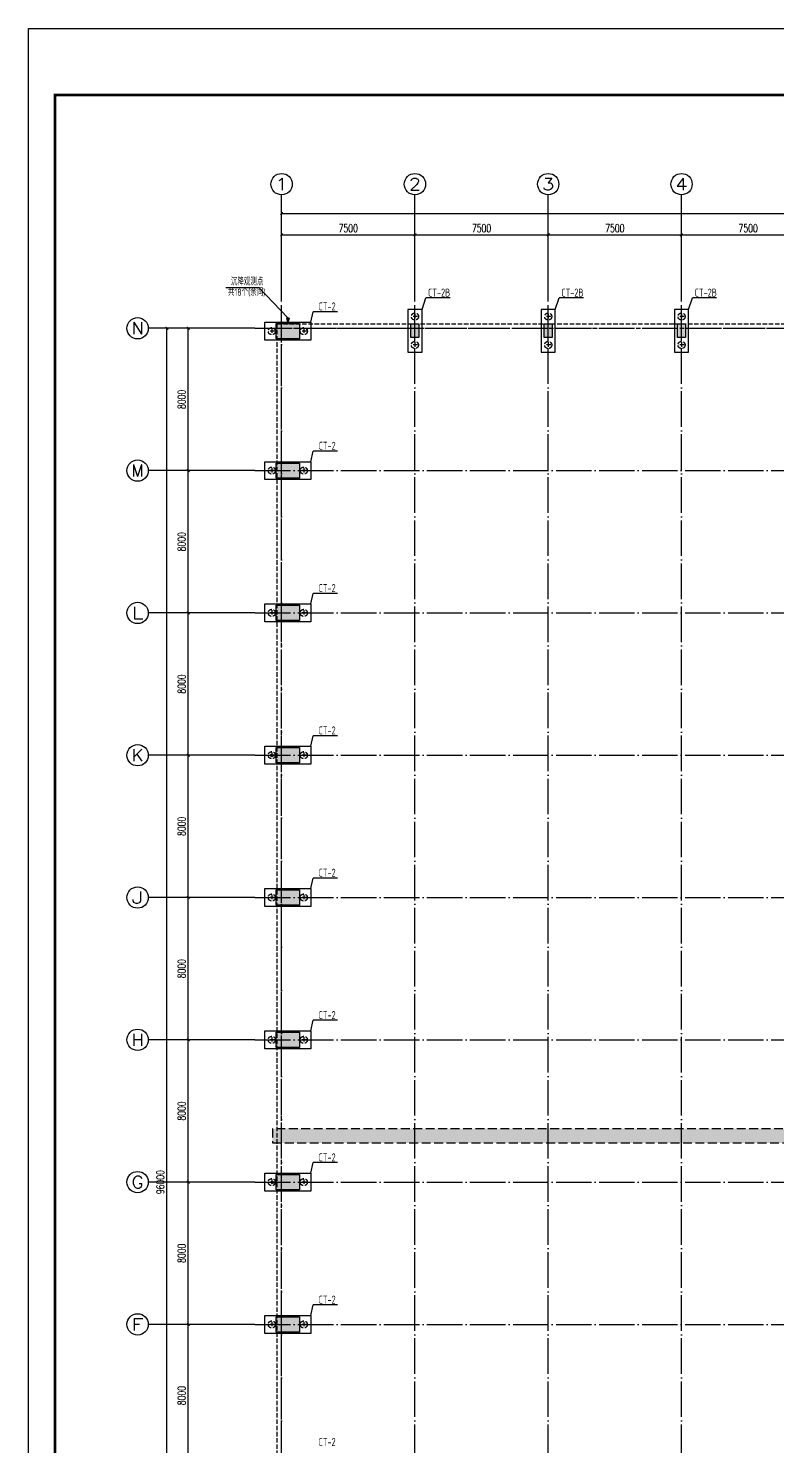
# Model space of a CAD drawing. Extents: x 14475413 to 15955882, y -732572 to -282951.
# Drawn here: x 14657709 to 14699866, y -546326 to -466600 of the extents above; entities that cross this region are included whole.
import ezdxf
from ezdxf.enums import TextEntityAlignment as Align

# ---------------------------------------------------------------- set-up
doc = ezdxf.new("R2010")
doc.units = 0
doc.header["$LTSCALE"] = 1000
doc.header["$MEASUREMENT"] = 0
for name, pattern in [('94', [0]), ('DASH', [0.35, 0.25, -0.1]), ('DOTE', [2.42, 2, -0.2, 0.02, -0.2])]:
    doc.linetypes.add(name, pattern=pattern)
for name, color, linetype in [('1', 7, 'Continuous'), ('1507', 6, 'Continuous'), ('3', 3, 'Continuous'), ('3T_WOOD', 21, 'Continuous'), ('AXIS', 3, 'Continuous'), ('AXIS_TEXT', 7, 'Continuous'), ('COLU', 253, 'Continuous'), ('dim', 7, 'Continuous'), ('DOTE', 1, 'DOTE'), ('GL', 2, 'Continuous'), ('PT', 4, 'Continuous'), ('PUB_TEXT', 7, 'Continuous'), ('STAIR', 2, 'Continuous'), ('THIN', 7, 'Continuous'), ('TK', 4, 'Continuous'), ('搅拌桩', 136, 'Continuous'), ('砌体-小孔砖', 50, 'Continuous')]:
    doc.layers.add(name, color=color, linetype=linetype)
doc.layers.add('116', color=1, linetype='Continuous', lineweight=35)
doc.styles.add('_TCH_AXIS', font='COMPLEX', dxfattribs={"bigfont": 'GBCBIG'})
doc.styles.add('_TCH_DIM_T3', font='SIMPLEX', dxfattribs={"width": 0.705882, "bigfont": 'GBCBIG'})
doc.styles.add('COMPLEX', font='COMPLEX')
doc.styles.add('TSSD_REIN', font='tssdeng.shx', dxfattribs={"width": 0.7, "bigfont": 'tssdchn.shx'})
doc.dimstyles.new('_TCH_ARCH&&150', dxfattribs={"dimtxt": 446.25, "dimasz": 150, "dimexe": 375, "dimexo": 450, "dimgap": 150, "dimtad": 1, "dimdec": 0, "dimzin": 0, "dimdsep": 46, "dimtxsty": '_TCH_DIM_T3', "dimblk": 'ARCHTICK', "dimcen": 0.09, "dimclrt": 7, "dimazin": 2, "dimtfac": 1, "dimtdec": 0, "dimtix": 1, "dimtmove": 2, "dimatfit": 3, "dimfxl": 0, "dimtolj": 1, "dimtzin": 0, "dimarcsym": 0})

# ---------------------------------------------------------------- blocks, each defined once
blk = doc.blocks.new('A$C177878A3')
at = {"layer": '1', "linetype": '94'}
blk.add_hatch(color=6, dxfattribs=at).paths.add_polyline_path([(112, 433), (0, 0), (224, 0)])
at = {"layer": '1', "color": 6, "linetype": '94'}
for p, q in [((0, 0), (112, 433)), ((224, 0), (112, 433)), ((0, 0), (224, 0))]:
    blk.add_line(p, q, dxfattribs=at)
blk = doc.blocks.new('A$C32175502')
at = {"layer": '1', "linetype": '94'}
blk.add_blockref('A$C177878A3', (0, 0), dxfattribs=at)
blk = doc.blocks.new('A$C3C5B3CE3')
at = {"layer": '1', "linetype": '94', "rotation": 180}
blk.add_blockref('A$C32175502', (224, 433), dxfattribs=at)
blk = doc.blocks.new('A$C43EB326B')
at = {"layer": '搅拌桩'}
blk.add_blockref('A$C3C5B3CE3', (0, 0), dxfattribs=at)
blk = doc.blocks.new('A$C2BB7790D')
at = {"layer": 'dim'}
blk.add_blockref('A$C43EB326B', (0, 0), dxfattribs=at)
blk = doc.blocks.new('GeYuanFrame_62714837', base_point=(20.09, 4.53))
at = {"layer": 'TK'}
blk.add_lwpolyline([(20.09, 4.53), (20.09, 598.53), (1071.09, 598.53), (1071.09, 4.53)], close=True, dxfattribs=at)
at = {"layer": 'TK', "const_width": 1}
blk.add_lwpolyline([(45.09, 588.53), (1061.09, 588.53), (1061.09, 14.53), (45.09, 14.53)], close=True, dxfattribs=at)
blk = doc.blocks.new('_AXISO')
blk.add_circle((0, 0), 0.5)
at = {"layer": 'AXIS_TEXT', "style": 'COMPLEX', "width": 1.041667}
blk.add_attdef('A', text='', height=0.56, dxfattribs=at).set_placement((-0.25, -0.28), (0.25, -0.28), align=Align.FIT)
blk = doc.blocks.new('_ArchTick')
at = {"color": 0, "linetype": 'ByBlock', "const_width": 0.4}
blk.add_lwpolyline([(-0.5, -0.5), (0.5, 0.5)], dxfattribs=at)
blk = doc.blocks.new('*D1503')
at = {"layer": 'AXIS', "color": 0, "lineweight": -2}
for p, q in [((14670007, -483458), (14665132, -483458)), ((14665507, -579458), (14665507, -483458)), ((14670007, -579458), (14665132, -579458))]:
    blk.add_line(p, q, dxfattribs=at)
at = {"layer": 'Defpoints', "color": 0}
for p in [(14665507, -483458), (14670457, -483458), (14670457, -579458)]:
    blk.add_point(p, dxfattribs=at)
at = {"layer": 'AXIS', "color": 0, "lineweight": -2, "xscale": 150, "yscale": 150, "zscale": 150}
for p, rotation in [((14665507, -483458), 90), ((14665507, -579458), 270)]:
    blk.add_blockref('_ArchTick', p, dxfattribs=dict(at, rotation=rotation))
at = {"layer": 'AXIS', "color": 7, "insert": (14665134, -531458), "char_height": 446.2, "attachment_point": 5, "rotation": 90, "style": '_TCH_DIM_T3'}
blk.add_mtext('\\A1;96000', dxfattribs=at)
blk = doc.blocks.new('*D1508')
at = {"layer": 'AXIS', "color": 0, "lineweight": -2}
for p, q in [((14670007, -539458), (14666332, -539458)), ((14666707, -547458), (14666707, -539458)), ((14670007, -547458), (14666332, -547458))]:
    blk.add_line(p, q, dxfattribs=at)
at = {"layer": 'Defpoints', "color": 0}
for p in [(14666707, -539458), (14670457, -539458), (14670457, -547458)]:
    blk.add_point(p, dxfattribs=at)
at = {"layer": 'AXIS', "color": 0, "lineweight": -2, "xscale": 150, "yscale": 150, "zscale": 150}
for p, rotation in [((14666707, -539458), 90), ((14666707, -547458), 270)]:
    blk.add_blockref('_ArchTick', p, dxfattribs=dict(at, rotation=rotation))
at = {"layer": 'AXIS', "color": 7, "insert": (14666334, -543458), "char_height": 446.2, "attachment_point": 5, "rotation": 90, "style": '_TCH_DIM_T3'}
blk.add_mtext('\\A1;8000', dxfattribs=at)
blk = doc.blocks.new('*D1509')
at = {"layer": 'AXIS', "color": 0, "lineweight": -2}
for p, q in [((14670007, -531458), (14666332, -531458)), ((14666707, -539458), (14666707, -531458)), ((14670007, -539458), (14666332, -539458))]:
    blk.add_line(p, q, dxfattribs=at)
at = {"layer": 'Defpoints', "color": 0}
for p in [(14666707, -531458), (14670457, -531458), (14670457, -539458)]:
    blk.add_point(p, dxfattribs=at)
at = {"layer": 'AXIS', "color": 0, "lineweight": -2, "xscale": 150, "yscale": 150, "zscale": 150}
for p, rotation in [((14666707, -531458), 90), ((14666707, -539458), 270)]:
    blk.add_blockref('_ArchTick', p, dxfattribs=dict(at, rotation=rotation))
at = {"layer": 'AXIS', "color": 7, "insert": (14666334, -535458), "char_height": 446.2, "attachment_point": 5, "rotation": 90, "style": '_TCH_DIM_T3'}
blk.add_mtext('\\A1;8000', dxfattribs=at)
blk = doc.blocks.new('*D1510')
at = {"layer": 'AXIS', "color": 0, "lineweight": -2}
for p, q in [((14670007, -523458), (14666332, -523458)), ((14666707, -531458), (14666707, -523458)), ((14670007, -531458), (14666332, -531458))]:
    blk.add_line(p, q, dxfattribs=at)
at = {"layer": 'Defpoints', "color": 0}
for p in [(14666707, -523458), (14670457, -523458), (14670457, -531458)]:
    blk.add_point(p, dxfattribs=at)
at = {"layer": 'AXIS', "color": 0, "lineweight": -2, "xscale": 150, "yscale": 150, "zscale": 150}
for p, rotation in [((14666707, -523458), 90), ((14666707, -531458), 270)]:
    blk.add_blockref('_ArchTick', p, dxfattribs=dict(at, rotation=rotation))
at = {"layer": 'AXIS', "color": 7, "insert": (14666334, -527458), "char_height": 446.2, "attachment_point": 5, "rotation": 90, "style": '_TCH_DIM_T3'}
blk.add_mtext('\\A1;8000', dxfattribs=at)
blk = doc.blocks.new('*D1511')
at = {"layer": 'AXIS', "color": 0, "lineweight": -2}
for p, q in [((14670007, -515458), (14666332, -515458)), ((14666707, -523458), (14666707, -515458)), ((14670007, -523458), (14666332, -523458))]:
    blk.add_line(p, q, dxfattribs=at)
at = {"layer": 'Defpoints', "color": 0}
for p in [(14666707, -515458), (14670457, -515458), (14670457, -523458)]:
    blk.add_point(p, dxfattribs=at)
at = {"layer": 'AXIS', "color": 0, "lineweight": -2, "xscale": 150, "yscale": 150, "zscale": 150}
for p, rotation in [((14666707, -515458), 90), ((14666707, -523458), 270)]:
    blk.add_blockref('_ArchTick', p, dxfattribs=dict(at, rotation=rotation))
at = {"layer": 'AXIS', "color": 7, "insert": (14666334, -519458), "char_height": 446.2, "attachment_point": 5, "rotation": 90, "style": '_TCH_DIM_T3'}
blk.add_mtext('\\A1;8000', dxfattribs=at)
blk = doc.blocks.new('*D1512')
at = {"layer": 'AXIS', "color": 0, "lineweight": -2}
for p, q in [((14670007, -507458), (14666332, -507458)), ((14666707, -515458), (14666707, -507458)), ((14670007, -515458), (14666332, -515458))]:
    blk.add_line(p, q, dxfattribs=at)
at = {"layer": 'Defpoints', "color": 0}
for p in [(14666707, -507458), (14670457, -507458), (14670457, -515458)]:
    blk.add_point(p, dxfattribs=at)
at = {"layer": 'AXIS', "color": 0, "lineweight": -2, "xscale": 150, "yscale": 150, "zscale": 150}
for p, rotation in [((14666707, -507458), 90), ((14666707, -515458), 270)]:
    blk.add_blockref('_ArchTick', p, dxfattribs=dict(at, rotation=rotation))
at = {"layer": 'AXIS', "color": 7, "insert": (14666334, -511458), "char_height": 446.2, "attachment_point": 5, "rotation": 90, "style": '_TCH_DIM_T3'}
blk.add_mtext('\\A1;8000', dxfattribs=at)
blk = doc.blocks.new('*D1513')
at = {"layer": 'AXIS', "color": 0, "lineweight": -2}
for p, q in [((14670007, -499458), (14666332, -499458)), ((14666707, -507458), (14666707, -499458)), ((14670007, -507458), (14666332, -507458))]:
    blk.add_line(p, q, dxfattribs=at)
at = {"layer": 'Defpoints', "color": 0}
for p in [(14666707, -499458), (14670457, -499458), (14670457, -507458)]:
    blk.add_point(p, dxfattribs=at)
at = {"layer": 'AXIS', "color": 0, "lineweight": -2, "xscale": 150, "yscale": 150, "zscale": 150}
for p, rotation in [((14666707, -499458), 90), ((14666707, -507458), 270)]:
    blk.add_blockref('_ArchTick', p, dxfattribs=dict(at, rotation=rotation))
at = {"layer": 'AXIS', "color": 7, "insert": (14666334, -503458), "char_height": 446.2, "attachment_point": 5, "rotation": 90, "style": '_TCH_DIM_T3'}
blk.add_mtext('\\A1;8000', dxfattribs=at)
blk = doc.blocks.new('*D1514')
at = {"layer": 'AXIS', "color": 0, "lineweight": -2}
for p, q in [((14670007, -491458), (14666332, -491458)), ((14666707, -499458), (14666707, -491458)), ((14670007, -499458), (14666332, -499458))]:
    blk.add_line(p, q, dxfattribs=at)
at = {"layer": 'Defpoints', "color": 0}
for p in [(14666707, -491458), (14670457, -491458), (14670457, -499458)]:
    blk.add_point(p, dxfattribs=at)
at = {"layer": 'AXIS', "color": 0, "lineweight": -2, "xscale": 150, "yscale": 150, "zscale": 150}
for p, rotation in [((14666707, -491458), 90), ((14666707, -499458), 270)]:
    blk.add_blockref('_ArchTick', p, dxfattribs=dict(at, rotation=rotation))
at = {"layer": 'AXIS', "color": 7, "insert": (14666334, -495458), "char_height": 446.2, "attachment_point": 5, "rotation": 90, "style": '_TCH_DIM_T3'}
blk.add_mtext('\\A1;8000', dxfattribs=at)
blk = doc.blocks.new('*D1515')
at = {"layer": 'AXIS', "color": 0, "lineweight": -2}
for p, q in [((14670007, -483458), (14666332, -483458)), ((14666707, -491458), (14666707, -483458)), ((14670007, -491458), (14666332, -491458))]:
    blk.add_line(p, q, dxfattribs=at)
at = {"layer": 'Defpoints', "color": 0}
for p in [(14666707, -483458), (14670457, -483458), (14670457, -491458)]:
    blk.add_point(p, dxfattribs=at)
at = {"layer": 'AXIS', "color": 0, "lineweight": -2, "xscale": 150, "yscale": 150, "zscale": 150}
for p, rotation in [((14666707, -483458), 90), ((14666707, -491458), 270)]:
    blk.add_blockref('_ArchTick', p, dxfattribs=dict(at, rotation=rotation))
at = {"layer": 'AXIS', "color": 7, "insert": (14666334, -487458), "char_height": 446.2, "attachment_point": 5, "rotation": 90, "style": '_TCH_DIM_T3'}
blk.add_mtext('\\A1;8000', dxfattribs=at)
blk = doc.blocks.new('*D1538')
at = {"layer": 'AXIS', "color": 0, "lineweight": -2}
for p, q in [((14671957, -481508), (14671957, -476633)), ((14731957, -481508), (14731957, -476633)), ((14671957, -477008), (14731957, -477008))]:
    blk.add_line(p, q, dxfattribs=at)
at = {"layer": 'Defpoints', "color": 0}
for p in [(14731957, -477008), (14671957, -481958), (14731957, -481958)]:
    blk.add_point(p, dxfattribs=at)
at = {"layer": 'AXIS', "color": 0, "lineweight": -2, "xscale": 150, "yscale": 150, "zscale": 150, "rotation": 180}
blk.add_blockref('_ArchTick', (14671957, -477008), dxfattribs=at)
at = {"layer": 'AXIS', "color": 0, "lineweight": -2, "xscale": 150, "yscale": 150, "zscale": 150}
blk.add_blockref('_ArchTick', (14731957, -477008), dxfattribs=at)
at = {"layer": 'AXIS', "color": 7, "insert": (14701957, -476635), "char_height": 446.2, "attachment_point": 5, "style": '_TCH_DIM_T3'}
blk.add_mtext('\\A1;60000', dxfattribs=at)
blk = doc.blocks.new('*D1539')
at = {"layer": 'AXIS', "color": 0, "lineweight": -2}
for p, q in [((14671957, -481508), (14671957, -477833)), ((14671957, -478208), (14679457, -478208)), ((14679457, -481508), (14679457, -477833))]:
    blk.add_line(p, q, dxfattribs=at)
at = {"layer": 'Defpoints', "color": 0}
for p in [(14679457, -478208), (14671957, -481958), (14679457, -481958)]:
    blk.add_point(p, dxfattribs=at)
at = {"layer": 'AXIS', "color": 0, "lineweight": -2, "xscale": 150, "yscale": 150, "zscale": 150, "rotation": 180}
blk.add_blockref('_ArchTick', (14671957, -478208), dxfattribs=at)
at = {"layer": 'AXIS', "color": 0, "lineweight": -2, "xscale": 150, "yscale": 150, "zscale": 150}
blk.add_blockref('_ArchTick', (14679457, -478208), dxfattribs=at)
at = {"layer": 'AXIS', "color": 7, "insert": (14675707, -477835), "char_height": 446.2, "attachment_point": 5, "style": '_TCH_DIM_T3'}
blk.add_mtext('\\A1;7500', dxfattribs=at)
blk = doc.blocks.new('*D1540')
at = {"layer": 'AXIS', "color": 0, "lineweight": -2}
for p, q in [((14679457, -481508), (14679457, -477833)), ((14679457, -478208), (14686957, -478208)), ((14686957, -481508), (14686957, -477833))]:
    blk.add_line(p, q, dxfattribs=at)
at = {"layer": 'Defpoints', "color": 0}
for p in [(14686957, -478208), (14679457, -481958), (14686957, -481958)]:
    blk.add_point(p, dxfattribs=at)
at = {"layer": 'AXIS', "color": 0, "lineweight": -2, "xscale": 150, "yscale": 150, "zscale": 150, "rotation": 180}
blk.add_blockref('_ArchTick', (14679457, -478208), dxfattribs=at)
at = {"layer": 'AXIS', "color": 0, "lineweight": -2, "xscale": 150, "yscale": 150, "zscale": 150}
blk.add_blockref('_ArchTick', (14686957, -478208), dxfattribs=at)
at = {"layer": 'AXIS', "color": 7, "insert": (14683207, -477835), "char_height": 446.2, "attachment_point": 5, "style": '_TCH_DIM_T3'}
blk.add_mtext('\\A1;7500', dxfattribs=at)
blk = doc.blocks.new('*D1541')
at = {"layer": 'AXIS', "color": 0, "lineweight": -2}
for p, q in [((14686957, -481508), (14686957, -477833)), ((14686957, -478208), (14694457, -478208)), ((14694457, -481508), (14694457, -477833))]:
    blk.add_line(p, q, dxfattribs=at)
at = {"layer": 'Defpoints', "color": 0}
for p in [(14694457, -478208), (14686957, -481958), (14694457, -481958)]:
    blk.add_point(p, dxfattribs=at)
at = {"layer": 'AXIS', "color": 0, "lineweight": -2, "xscale": 150, "yscale": 150, "zscale": 150, "rotation": 180}
blk.add_blockref('_ArchTick', (14686957, -478208), dxfattribs=at)
at = {"layer": 'AXIS', "color": 0, "lineweight": -2, "xscale": 150, "yscale": 150, "zscale": 150}
blk.add_blockref('_ArchTick', (14694457, -478208), dxfattribs=at)
at = {"layer": 'AXIS', "color": 7, "insert": (14690707, -477835), "char_height": 446.2, "attachment_point": 5, "style": '_TCH_DIM_T3'}
blk.add_mtext('\\A1;7500', dxfattribs=at)
blk = doc.blocks.new('*D1542')
at = {"layer": 'AXIS', "color": 0, "lineweight": -2}
for p, q in [((14694457, -481508), (14694457, -477833)), ((14694457, -478208), (14701957, -478208)), ((14701957, -481508), (14701957, -477833))]:
    blk.add_line(p, q, dxfattribs=at)
at = {"layer": 'Defpoints', "color": 0}
for p in [(14701957, -478208), (14694457, -481958), (14701957, -481958)]:
    blk.add_point(p, dxfattribs=at)
at = {"layer": 'AXIS', "color": 0, "lineweight": -2, "xscale": 150, "yscale": 150, "zscale": 150, "rotation": 180}
blk.add_blockref('_ArchTick', (14694457, -478208), dxfattribs=at)
at = {"layer": 'AXIS', "color": 0, "lineweight": -2, "xscale": 150, "yscale": 150, "zscale": 150}
blk.add_blockref('_ArchTick', (14701957, -478208), dxfattribs=at)
at = {"layer": 'AXIS', "color": 7, "insert": (14698207, -477835), "char_height": 446.2, "attachment_point": 5, "style": '_TCH_DIM_T3'}
blk.add_mtext('\\A1;7500', dxfattribs=at)

msp = doc.modelspace()

# ---------------------------------------------------------------- hatches: boundary and pattern name
at = {"layer": '116', "ltscale": 0.5}
h = msp.add_hatch(dxfattribs=at)
h.set_pattern_fill('钢筋混凝土', color=256, scale=30, style=0)
h.set_pattern_definition([(45, (-113098.22, -2722.16), (-53.0330086, 53.0330086), []), (50, (-113098.22, -2722.16), (215.1780548, -18.8256405), [22.5, -247.5]), (355, (-113098.22, -2722.16), (-41.6254, 225.65764), [18, -198]), (100.4514, (-113080.29, -2723.73), (173.5528145, 206.8318626), [19.122057, -210.3426336]), (46.1842, (-113098.22, -2662.16), (320.1723146, -49.6557043), [33.75, -371.25]), (96.6356, (-113071.54, -2666.3), (280.3988117, 292.235361), [28.6830864, -315.5139]), (351.1842, (-113098.22, -2662.16), (280.3985835, 292.23558), [27, -297]), (21, (-113068.22, -2677.16), (179.0721156, -120.7856672), [22.5, -247.5]), (326, (-113068.22, -2677.16), (72.9945996, 217.5450135), [18, -198]), (71.4514, (-113053.3, -2687.23), (252.0667886, 96.759149), [19.122057, -210.3426336]), (37.5, (-113098.22, -2722.16), (3.6479566, 99.86815615), [0, -195.6, 0, -201, 0, -198.75]), (7.5, (-113098.22, -2722.16), (78.9208612, 118.3235136), [0, -114.6, 0, -191.1, 0, -75.75]), (327.5, (-113165.12, -2722.16), (160.14673085, -6.7664615), [0, -75, 0, -234, 0, -310.5]), (317.5, (-113195.12, -2722.16), (174.9558508, 30.0314947), [0, -97.5, 0, -155.4, 0, -220.5])])
h.paths.add_polyline_path([(14724236.8, -579697.9), (14724236.8, -578937.9), (14724676.8, -578937.9), (14724676.8, -579697.9)])
h.paths.add_polyline_path([(14716736.8, -579697.9), (14716736.8, -578937.9), (14717176.8, -578937.9), (14717176.8, -579697.9)])
h.paths.add_polyline_path([(14709236.8, -579697.9), (14709236.8, -578937.9), (14709676.8, -578937.9), (14709676.8, -579697.9)])
h.paths.add_polyline_path([(14694236.8, -579697.9), (14694236.8, -578937.9), (14694676.8, -578937.9), (14694676.8, -579697.9)])
h.paths.add_polyline_path([(14679236.8, -579697.9), (14679236.8, -578937.9), (14679676.8, -578937.9), (14679676.8, -579697.9)])
h.paths.add_polyline_path([(14686736.8, -579697.9), (14686736.8, -578937.9), (14687176.8, -578937.9), (14687176.8, -579697.9)])
h.paths.add_polyline_path([(14701436.8, -579697.9), (14701436.8, -578887.9), (14702476.8, -578887.9), (14702476.8, -579697.9)])
h.paths.add_polyline_path([(14730956.8, -579717.9), (14730956.8, -578867.9), (14732256.8, -578867.9), (14732256.8, -579717.9)])
h.paths.add_polyline_path([(14671656.8, -579717.9), (14671656.8, -578867.9), (14672956.8, -578867.9), (14672956.8, -579717.9)])
h.paths.add_polyline_path([(14724236.8, -483977.9), (14724236.8, -483217.9), (14724676.8, -483217.9), (14724676.8, -483977.9)])
h.paths.add_polyline_path([(14716736.8, -483977.9), (14716736.8, -483217.9), (14717176.8, -483217.9), (14717176.8, -483977.9)])
h.paths.add_polyline_path([(14709236.8, -483977.9), (14709236.8, -483217.9), (14709676.8, -483217.9), (14709676.8, -483977.9)])
h.paths.add_polyline_path([(14694236.8, -483977.9), (14694236.8, -483217.9), (14694676.8, -483217.9), (14694676.8, -483977.9)])
h.paths.add_polyline_path([(14686736.8, -483977.9), (14686736.8, -483217.9), (14687176.8, -483217.9), (14687176.8, -483977.9)])
h.paths.add_polyline_path([(14679236.8, -483977.9), (14679236.8, -483217.9), (14679676.8, -483217.9), (14679676.8, -483977.9)])
h.paths.add_polyline_path([(14701436.8, -571827.9), (14701436.8, -571087.9), (14702476.8, -571087.9), (14702476.8, -571827.9)])
h.paths.add_polyline_path([(14730956.8, -571882.9), (14730956.8, -571032.9), (14732256.8, -571032.9), (14732256.8, -571882.9)])
h.paths.add_polyline_path([(14671656.8, -571882.9), (14671656.8, -571032.9), (14672956.8, -571032.9), (14672956.8, -571882.9)])
h.paths.add_polyline_path([(14701436.8, -563827.9), (14701436.8, -563087.9), (14702476.8, -563087.9), (14702476.8, -563827.9)])
h.paths.add_polyline_path([(14730956.8, -563882.9), (14730956.8, -563032.9), (14732256.8, -563032.9), (14732256.8, -563882.9)])
h.paths.add_polyline_path([(14671656.8, -563882.9), (14671656.8, -563032.9), (14672956.8, -563032.9), (14672956.8, -563882.9)])
h.paths.add_polyline_path([(14701436.8, -555827.9), (14701436.8, -555087.9), (14702476.8, -555087.9), (14702476.8, -555827.9)])
h.paths.add_polyline_path([(14730956.8, -555882.9), (14730956.8, -555032.9), (14732256.8, -555032.9), (14732256.8, -555882.9)])
h.paths.add_polyline_path([(14671656.8, -555882.9), (14671656.8, -555032.9), (14672956.8, -555032.9), (14672956.8, -555882.9)])
h.paths.add_polyline_path([(14701436.8, -547827.9), (14701436.8, -547087.9), (14702476.8, -547087.9), (14702476.8, -547827.9)])
h.paths.add_polyline_path([(14730956.8, -547882.9), (14730956.8, -547032.9), (14732256.8, -547032.9), (14732256.8, -547882.9)])
h.paths.add_polyline_path([(14671656.8, -547882.9), (14671656.8, -547032.9), (14672956.8, -547032.9), (14672956.8, -547882.9)])
h.paths.add_polyline_path([(14701436.8, -539827.9), (14701436.8, -539087.9), (14702476.8, -539087.9), (14702476.8, -539827.9)])
h.paths.add_polyline_path([(14730956.8, -539882.9), (14730956.8, -539032.9), (14732256.8, -539032.9), (14732256.8, -539882.9)])
h.paths.add_polyline_path([(14671656.8, -539882.9), (14671656.8, -539032.9), (14672956.8, -539032.9), (14672956.8, -539882.9)])
h.paths.add_polyline_path([(14701436.8, -531827.9), (14701436.8, -531087.9), (14702476.8, -531087.9), (14702476.8, -531827.9)])
h.paths.add_polyline_path([(14730956.8, -531882.9), (14730956.8, -531032.9), (14732256.8, -531032.9), (14732256.8, -531882.9)])
h.paths.add_polyline_path([(14671656.8, -531882.9), (14671656.8, -531032.9), (14672956.8, -531032.9), (14672956.8, -531882.9)])
h.paths.add_polyline_path([(14701436.8, -523827.9), (14701436.8, -523087.9), (14702476.8, -523087.9), (14702476.8, -523827.9)])
h.paths.add_polyline_path([(14730956.8, -523882.9), (14730956.8, -523032.9), (14732256.8, -523032.9), (14732256.8, -523882.9)])
h.paths.add_polyline_path([(14671656.8, -523882.9), (14671656.8, -523032.9), (14672956.8, -523032.9), (14672956.8, -523882.9)])
h.paths.add_polyline_path([(14701436.8, -515827.9), (14701436.8, -515087.9), (14702476.8, -515087.9), (14702476.8, -515827.9)])
h.paths.add_polyline_path([(14730956.8, -515882.9), (14730956.8, -515032.9), (14732256.8, -515032.9), (14732256.8, -515882.9)])
h.paths.add_polyline_path([(14671656.8, -515882.9), (14671656.8, -515032.9), (14672956.8, -515032.9), (14672956.8, -515882.9)])
h.paths.add_polyline_path([(14701436.8, -507827.9), (14701436.8, -507087.9), (14702476.8, -507087.9), (14702476.8, -507827.9)])
h.paths.add_polyline_path([(14730956.8, -507882.9), (14730956.8, -507032.9), (14732256.8, -507032.9), (14732256.8, -507882.9)])
h.paths.add_polyline_path([(14671656.8, -507882.9), (14671656.8, -507032.9), (14672956.8, -507032.9), (14672956.8, -507882.9)])
h.paths.add_polyline_path([(14701436.8, -499827.9), (14701436.8, -499087.9), (14702476.8, -499087.9), (14702476.8, -499827.9)])
h.paths.add_polyline_path([(14730956.8, -499882.9), (14730956.8, -499032.9), (14732256.8, -499032.9), (14732256.8, -499882.9)])
h.paths.add_polyline_path([(14671656.8, -499882.9), (14671656.8, -499032.9), (14672956.8, -499032.9), (14672956.8, -499882.9)])
h.paths.add_polyline_path([(14701436.8, -484027.9), (14701436.8, -483217.9), (14702476.8, -483217.9), (14702476.8, -484027.9)])
h.paths.add_polyline_path([(14701436.8, -491827.9), (14701436.8, -491087.9), (14702476.8, -491087.9), (14702476.8, -491827.9)])
h.paths.add_polyline_path([(14730956.8, -484047.9), (14730956.8, -483197.9), (14732256.8, -483197.9), (14732256.8, -484047.9)])
h.paths.add_polyline_path([(14730956.8, -491882.9), (14730956.8, -491032.9), (14732256.8, -491032.9), (14732256.8, -491882.9)])
h.paths.add_polyline_path([(14671656.8, -484047.9), (14671656.8, -483197.9), (14672956.8, -483197.9), (14672956.8, -484047.9)])
h.paths.add_polyline_path([(14671656.8, -491882.9), (14671656.8, -491032.9), (14672956.8, -491032.9), (14672956.8, -491882.9)])
at = {"layer": '3T_WOOD', "ltscale": 0.5}
h = msp.add_hatch(dxfattribs=at)
h.set_pattern_fill('钢筋混凝土', color=256, scale=200, style=0)
h.set_pattern_definition([(45, (-569410.45, 154450.57), (-353.55339, 353.55339), []), (50, (-569410.4, 154450.6), (1434.520365, -125.50427), [150, -1650]), (355, (-569410.4, 154450.6), (-277.50267, 1504.38427), [120, -1320]), (100.4514, (-569290.9, 154440.1), (1157.01876, 1378.87908), [127.48038, -1402.28422]), (46.1842, (-569410.4, 154850.6), (2134.4821, -331.03803), [225, -2475]), (96.6356, (-569232.6, 154823), (1869.3254, 1948.23574), [191.22058, -2103.426]), (351.1842, (-569410.4, 154850.6), (1869.3239, 1948.2372), [180, -1980]), (21, (-569210.4, 154750.6), (1193.8141, -805.23778), [150, -1650]), (326, (-569210.4, 154750.6), (486.63066, 1450.30009), [120, -1320]), (71.4514, (-569111, 154683.5), (1680.44526, 645.06099), [127.48038, -1402.28422]), (37.5, (-569410.45, 154450.57), (24.31971, 665.787708), [0, -1304, 0, -1340, 0, -1325]), (7.5, (-569410.45, 154450.6), (526.139075, 788.823424), [0, -764, 0, -1274, 0, -505]), (327.5, (-569856.45, 154450.57), (1067.644872, -45.109743), [0, -500, 0, -1560, 0, -2070]), (317.5, (-570056.4, 154450.6), (1166.37234, 200.209965), [0, -650, 0, -1036, 0, -1470])])
h.paths.add_polyline_path([(14671440.5, -529257.9), (14733065.7, -529257.9), (14733065.7, -528457.9), (14671440.5, -528457.9)])

# ---------------------------------------------------------------- linework, layer by layer
at = {"layer": '1507', "color": 8, "linetype": 'DASH'}
for p, q in [((14679606.8, -482797.9), (14679306.8, -482797.9)), ((14679456.8, -482647.9), (14679456.8, -482947.9)), ((14687106.8, -482797.9), (14686806.8, -482797.9)), ((14686956.8, -482647.9), (14686956.8, -482947.9)), ((14694606.8, -482797.9), (14694306.8, -482797.9)), ((14694456.8, -482647.9), (14694456.8, -482947.9)), ((14671556.8, -483622.9), (14671256.8, -483622.9)), ((14671406.8, -483472.9), (14671406.8, -483772.9)), ((14673356.8, -483622.9), (14673056.8, -483622.9)), ((14673206.8, -483472.9), (14673206.8, -483772.9)), ((14679606.8, -484397.9), (14679306.8, -484397.9)), ((14679456.8, -484247.9), (14679456.8, -484547.9)), ((14687106.8, -484397.9), (14686806.8, -484397.9)), ((14686956.8, -484247.9), (14686956.8, -484547.9)), ((14694606.8, -484397.9), (14694306.8, -484397.9)), ((14694456.8, -484247.9), (14694456.8, -484547.9)), ((14671556.8, -491457.9), (14671256.8, -491457.9)), ((14671406.8, -491307.9), (14671406.8, -491607.9)), ((14673356.8, -491457.9), (14673056.8, -491457.9)), ((14673206.8, -491307.9), (14673206.8, -491607.9)), ((14671556.8, -499457.9), (14671256.8, -499457.9)), ((14671406.8, -499307.9), (14671406.8, -499607.9)), ((14673356.8, -499457.9), (14673056.8, -499457.9)), ((14673206.8, -499307.9), (14673206.8, -499607.9)), ((14671556.8, -507457.9), (14671256.8, -507457.9)), ((14671406.8, -507307.9), (14671406.8, -507607.9)), ((14673356.8, -507457.9), (14673056.8, -507457.9)), ((14673206.8, -507307.9), (14673206.8, -507607.9)), ((14671556.8, -515457.9), (14671256.8, -515457.9)), ((14671406.8, -515307.9), (14671406.8, -515607.9)), ((14673356.8, -515457.9), (14673056.8, -515457.9)), ((14673206.8, -515307.9), (14673206.8, -515607.9)), ((14671556.8, -523457.9), (14671256.8, -523457.9)), ((14671406.8, -523307.9), (14671406.8, -523607.9)), ((14673356.8, -523457.9), (14673056.8, -523457.9)), ((14673206.8, -523307.9), (14673206.8, -523607.9)), ((14671556.8, -531457.9), (14671256.8, -531457.9)), ((14671406.8, -531307.9), (14671406.8, -531607.9)), ((14673356.8, -531457.9), (14673056.8, -531457.9)), ((14673206.8, -531307.9), (14673206.8, -531607.9)), ((14671556.8, -539457.9), (14671256.8, -539457.9)), ((14671406.8, -539307.9), (14671406.8, -539607.9)), ((14673356.8, -539457.9), (14673056.8, -539457.9)), ((14673206.8, -539307.9), (14673206.8, -539607.9))]:
    msp.add_line(p, q, dxfattribs=at)
for centre in [(14679456.8, -482797.9), (14686956.8, -482797.9), (14694456.8, -482797.9), (14671406.8, -483622.9), (14673206.8, -483622.9), (14679456.8, -484397.9), (14686956.8, -484397.9), (14694456.8, -484397.9), (14671406.8, -491457.9), (14673206.8, -491457.9), (14671406.8, -499457.9), (14673206.8, -499457.9), (14671406.8, -507457.9), (14673206.8, -507457.9), (14671406.8, -515457.9), (14673206.8, -515457.9), (14671406.8, -523457.9), (14673206.8, -523457.9), (14671406.8, -531457.9), (14673206.8, -531457.9), (14671406.8, -539457.9), (14673206.8, -539457.9)]:
    msp.add_circle(centre, 200, dxfattribs=at)
at = {"layer": 'AXIS'}
for p, q in [((14671956.8, -481957.9), (14671956.8, -475957.9)), ((14679456.8, -481957.9), (14679456.8, -475957.9)), ((14686956.8, -481957.9), (14686956.8, -475957.9)), ((14694456.8, -481957.9), (14694456.8, -475957.9)), ((14670456.8, -483457.9), (14664456.8, -483457.9)), ((14670456.8, -491457.9), (14664456.8, -491457.9)), ((14670456.8, -499457.9), (14664456.8, -499457.9)), ((14670456.8, -507457.9), (14664456.8, -507457.9)), ((14670456.8, -515457.9), (14664456.8, -515457.9)), ((14670456.8, -523457.9), (14664456.8, -523457.9)), ((14670456.8, -531457.9), (14664456.8, -531457.9)), ((14670456.8, -539457.9), (14664456.8, -539457.9))]:
    msp.add_line(p, q, dxfattribs=at)
at = {"layer": 'COLU'}
for points in [[(14671656.8, -484047.9), (14671656.8, -483197.9), (14672956.8, -483197.9), (14672956.8, -484047.9)], [(14679236.8, -483977.9), (14679236.8, -483217.9), (14679676.8, -483217.9), (14679676.8, -483977.9)], [(14686736.8, -483977.9), (14686736.8, -483217.9), (14687176.8, -483217.9), (14687176.8, -483977.9)], [(14694236.8, -483977.9), (14694236.8, -483217.9), (14694676.8, -483217.9), (14694676.8, -483977.9)], [(14671656.8, -491882.9), (14671656.8, -491032.9), (14672956.8, -491032.9), (14672956.8, -491882.9)], [(14671656.8, -499882.9), (14671656.8, -499032.9), (14672956.8, -499032.9), (14672956.8, -499882.9)], [(14671656.8, -507882.9), (14671656.8, -507032.9), (14672956.8, -507032.9), (14672956.8, -507882.9)], [(14671656.8, -515882.9), (14671656.8, -515032.9), (14672956.8, -515032.9), (14672956.8, -515882.9)], [(14671656.8, -523882.9), (14671656.8, -523032.9), (14672956.8, -523032.9), (14672956.8, -523882.9)], [(14671656.8, -531882.9), (14671656.8, -531032.9), (14672956.8, -531032.9), (14672956.8, -531882.9)], [(14671656.8, -539882.9), (14671656.8, -539032.9), (14672956.8, -539032.9), (14672956.8, -539882.9)]]:
    msp.add_lwpolyline(points, close=True, dxfattribs=at)
at = {"layer": 'DOTE'}
for p, q in [((14671956.8, -580957.9), (14671956.8, -481957.9)), ((14679456.8, -580957.9), (14679456.8, -481957.9)), ((14686956.8, -580957.9), (14686956.8, -481957.9)), ((14694456.8, -580957.9), (14694456.8, -481957.9)), ((14670456.8, -483457.9), (14733456.8, -483457.9)), ((14670456.8, -491457.9), (14733456.8, -491457.9)), ((14670456.8, -499457.9), (14733456.8, -499457.9)), ((14670456.8, -507457.9), (14733456.8, -507457.9)), ((14670456.8, -515457.9), (14733456.8, -515457.9)), ((14670456.8, -523457.9), (14733456.8, -523457.9)), ((14670456.8, -531457.9), (14733456.8, -531457.9)), ((14670456.8, -539457.9), (14733456.8, -539457.9))]:
    msp.add_line(p, q, dxfattribs=at)
at = {"layer": 'GL'}
for p, q in [((14679856.8, -482397.9), (14679056.8, -482397.9)), ((14679056.8, -482397.9), (14679056.8, -484797.9)), ((14679856.8, -484797.9), (14679856.8, -482397.9)), ((14687356.8, -482397.9), (14686556.8, -482397.9)), ((14686556.8, -482397.9), (14686556.8, -484797.9)), ((14687356.8, -484797.9), (14687356.8, -482397.9)), ((14694856.8, -482397.9), (14694056.8, -482397.9)), ((14694056.8, -482397.9), (14694056.8, -484797.9)), ((14694856.8, -484797.9), (14694856.8, -482397.9)), ((14679056.8, -484797.9), (14679856.8, -484797.9)), ((14686556.8, -484797.9), (14687356.8, -484797.9)), ((14694056.8, -484797.9), (14694856.8, -484797.9))]:
    msp.add_line(p, q, dxfattribs=at)
for points in [[(14673606.8, -484122.9), (14671006.8, -484122.9), (14671006.8, -483122.9), (14673606.8, -483122.9), (14673606.8, -484122.9)], [(14673606.8, -491957.9), (14671006.8, -491957.9), (14671006.8, -490957.9), (14673606.8, -490957.9), (14673606.8, -491957.9)], [(14673606.8, -499957.9), (14671006.8, -499957.9), (14671006.8, -498957.9), (14673606.8, -498957.9), (14673606.8, -499957.9)], [(14673606.8, -507957.9), (14671006.8, -507957.9), (14671006.8, -506957.9), (14673606.8, -506957.9), (14673606.8, -507957.9)], [(14673606.8, -515957.9), (14671006.8, -515957.9), (14671006.8, -514957.9), (14673606.8, -514957.9), (14673606.8, -515957.9)], [(14673606.8, -523957.9), (14671006.8, -523957.9), (14671006.8, -522957.9), (14673606.8, -522957.9), (14673606.8, -523957.9)], [(14673606.8, -531957.9), (14671006.8, -531957.9), (14671006.8, -530957.9), (14673606.8, -530957.9), (14673606.8, -531957.9)], [(14673606.8, -539957.9), (14671006.8, -539957.9), (14671006.8, -538957.9), (14673606.8, -538957.9), (14673606.8, -539957.9)]]:
    msp.add_lwpolyline(points, dxfattribs=at)
at = {"layer": 'PT', "linetype": 'DASH'}
for points in [[(14671716.8, -483217.9), (14732196.8, -483217.9), (14732196.8, -579697.9), (14671716.8, -579697.9)], [(14671956.8, -483457.9), (14731956.8, -483457.9), (14731956.8, -579457.9), (14671956.8, -579457.9)]]:
    msp.add_lwpolyline(points, close=True, dxfattribs=at)
at = {"layer": 'STAIR'}
for p, q in [((14679856.8, -482397.9), (14680071.4, -481752.1)), ((14681434, -481752.1), (14680071.4, -481752.1)), ((14687356.8, -482397.9), (14687571.4, -481752.1)), ((14688934, -481752.1), (14687571.4, -481752.1)), ((14694856.8, -482397.9), (14695071.4, -481752.1)), ((14696434, -481752.1), (14695071.4, -481752.1)), ((14673606.8, -483122.9), (14673736.4, -482527.3)), ((14675099, -482527.3), (14673736.4, -482527.3)), ((14673606.8, -490957.9), (14673736.4, -490362.3)), ((14675099, -490362.3), (14673736.4, -490362.3)), ((14673606.8, -498957.9), (14673736.4, -498362.3)), ((14675099, -498362.3), (14673736.4, -498362.3)), ((14673606.8, -506957.9), (14673736.4, -506362.3)), ((14675099, -506362.3), (14673736.4, -506362.3)), ((14673606.8, -514957.9), (14673736.4, -514362.3)), ((14675099, -514362.3), (14673736.4, -514362.3)), ((14673606.8, -522957.9), (14673736.4, -522362.3)), ((14675099, -522362.3), (14673736.4, -522362.3)), ((14673606.8, -530957.9), (14673736.4, -530362.3)), ((14675099, -530362.3), (14673736.4, -530362.3)), ((14673606.8, -538957.9), (14673736.4, -538362.3)), ((14675099, -538362.3), (14673736.4, -538362.3))]:
    msp.add_line(p, q, dxfattribs=at)
at = {"layer": 'THIN'}
for p in [(14668817.7, -481169.5), (14672306.8, -482874.3)]:
    msp.add_line(p, (14670671.9, -481169.5), dxfattribs=at)
at = {"layer": '砌体-小孔砖', "linetype": 'DASH', "ltscale": 2}
msp.add_lwpolyline([(14671440.5, -529257.9), (14733065.7, -529257.9), (14733065.7, -528457.9), (14671440.5, -528457.9)], close=True, dxfattribs=at)

# ---------------------------------------------------------------- block references
at = {"xscale": 150, "yscale": 150, "zscale": 150, "rotation": 270}
msp.add_blockref('GeYuanFrame_62714837', (14657709.1, -466600), dxfattribs=at)
at = {"layer": '3', "xscale": 0.599999999627471, "yscale": 0.6000000014901161, "zscale": 0.6}
msp.add_blockref('A$C2BB7790D', (14672239.7, -483147.9), dxfattribs=at)
at = {"layer": '3', "xscale": 0.599999999627471, "yscale": 0.6000000014901161, "zscale": 0.6, "rotation": 90}
for p in [(14671606.8, -507531.8), (14671656.8, -531531.8)]:
    msp.add_blockref('A$C2BB7790D', p, dxfattribs=at)
at = {"layer": 'AXIS'}
ref = msp.add_blockref('_AXISO', (14671956.8, -475357.9), dxfattribs=dict(at, xscale=1200, yscale=1200, zscale=1200))
ref.add_attrib('A', '1', dxfattribs={"layer": 'AXIS_TEXT', "ltscale": 0.5, "height": 678.8, "style": '_TCH_AXIS', "width": 2.333333}).set_placement((14671617.4, -475697.3), (14672296.3, -475697.3), align=Align.FIT)
ref = msp.add_blockref('_AXISO', (14679456.8, -475357.9), dxfattribs=dict(at, xscale=1200, yscale=1200, zscale=1200))
ref.add_attrib('A', '2', dxfattribs={"layer": 'AXIS_TEXT', "ltscale": 0.5, "height": 678.8, "style": '_TCH_AXIS', "width": 1.5}).set_placement((14679117.4, -475697.3), (14679796.3, -475697.3), align=Align.FIT)
ref = msp.add_blockref('_AXISO', (14686956.8, -475357.9), dxfattribs=dict(at, xscale=1200, yscale=1200, zscale=1200))
ref.add_attrib('A', '3', dxfattribs={"layer": 'AXIS_TEXT', "ltscale": 0.5, "height": 678.8, "style": '_TCH_AXIS', "width": 1.5}).set_placement((14686617.4, -475697.3), (14687296.3, -475697.3), align=Align.FIT)
ref = msp.add_blockref('_AXISO', (14694456.8, -475357.9), dxfattribs=dict(at, xscale=1200, yscale=1200, zscale=1200))
ref.add_attrib('A', '4', dxfattribs={"layer": 'AXIS_TEXT', "ltscale": 0.5, "height": 678.8, "style": '_TCH_AXIS', "width": 1.3125}).set_placement((14694117.4, -475697.3), (14694796.3, -475697.3), align=Align.FIT)
ref = msp.add_blockref('_AXISO', (14663856.8, -483457.9), dxfattribs=dict(at, xscale=1200, yscale=1200, zscale=1200))
ref.add_attrib('A', 'N', dxfattribs={"layer": 'AXIS_TEXT', "ltscale": 0.5, "height": 678.8, "style": '_TCH_AXIS', "width": 1.105263}).set_placement((14663517.4, -483797.3), (14664196.3, -483797.3), align=Align.FIT)
ref = msp.add_blockref('_AXISO', (14663856.8, -491457.9), dxfattribs=dict(at, xscale=1200, yscale=1200, zscale=1200))
ref.add_attrib('A', 'M', dxfattribs={"layer": 'AXIS_TEXT', "ltscale": 0.5, "height": 678.8, "style": '_TCH_AXIS'}).set_placement((14663517.4, -491797.3), (14664196.3, -491797.3), align=Align.FIT)
ref = msp.add_blockref('_AXISO', (14663856.8, -499457.9), dxfattribs=dict(at, xscale=1200, yscale=1200, zscale=1200))
ref.add_attrib('A', 'L', dxfattribs={"layer": 'AXIS_TEXT', "ltscale": 0.5, "height": 678.8, "style": '_TCH_AXIS', "width": 1.4}).set_placement((14663517.4, -499797.3), (14664196.3, -499797.3), align=Align.FIT)
ref = msp.add_blockref('_AXISO', (14663856.8, -507457.9), dxfattribs=dict(at, xscale=1200, yscale=1200, zscale=1200))
ref.add_attrib('A', 'K', dxfattribs={"layer": 'AXIS_TEXT', "ltscale": 0.5, "height": 678.8, "style": '_TCH_AXIS', "width": 1.105263}).set_placement((14663517.4, -507797.3), (14664196.3, -507797.3), align=Align.FIT)
ref = msp.add_blockref('_AXISO', (14663856.8, -515457.9), dxfattribs=dict(at, xscale=1200, yscale=1200, zscale=1200))
ref.add_attrib('A', 'J', dxfattribs={"layer": 'AXIS_TEXT', "ltscale": 0.5, "height": 678.8, "style": '_TCH_AXIS', "width": 1.909091}).set_placement((14663517.4, -515797.3), (14664196.3, -515797.3), align=Align.FIT)
ref = msp.add_blockref('_AXISO', (14663856.8, -523457.9), dxfattribs=dict(at, xscale=1200, yscale=1200, zscale=1200))
ref.add_attrib('A', 'H', dxfattribs={"layer": 'AXIS_TEXT', "ltscale": 0.5, "height": 678.8, "style": '_TCH_AXIS', "width": 1.05}).set_placement((14663517.4, -523797.3), (14664196.3, -523797.3), align=Align.FIT)
ref = msp.add_blockref('_AXISO', (14663856.8, -531457.9), dxfattribs=dict(at, xscale=1200, yscale=1200, zscale=1200))
ref.add_attrib('A', 'G', dxfattribs={"layer": 'AXIS_TEXT', "ltscale": 0.5, "height": 678.8, "style": '_TCH_AXIS', "width": 1.166667}).set_placement((14663517.4, -531797.3), (14664196.3, -531797.3), align=Align.FIT)
ref = msp.add_blockref('_AXISO', (14663856.8, -539457.9), dxfattribs=dict(at, xscale=1200, yscale=1200, zscale=1200))
ref.add_attrib('A', 'F', dxfattribs={"layer": 'AXIS_TEXT', "ltscale": 0.5, "height": 678.8, "style": '_TCH_AXIS', "width": 1.3125}).set_placement((14663517.4, -539797.3), (14664196.3, -539797.3), align=Align.FIT)

# ---------------------------------------------------------------- texts
at = {"layer": 'PUB_TEXT', "style": 'TSSD_REIN', "width": 0.7}
for s, p in [('沉降观测点', (14669106.4, -481042.9)), ('共18个(余同)', (14668936.6, -481635.4))]:
    msp.add_text(s, height=400, dxfattribs=at).set_placement(p)
at = {"layer": 'STAIR', "style": 'TSSD_REIN', "width": 0.7}
for s, p in [('CT-2B', (14681444.3, -481679.5)), ('CT-2B', (14688944.3, -481679.5)), ('CT-2B', (14696444.3, -481679.5)), ('CT-2', (14674997.9, -482454.8)), ('CT-2', (14674997.9, -490289.8)), ('CT-2', (14674997.9, -498289.8)), ('CT-2', (14674997.9, -506289.8)), ('CT-2', (14674997.9, -514289.8)), ('CT-2', (14674997.9, -522289.8)), ('CT-2', (14674997.9, -530289.8)), ('CT-2', (14674997.9, -538289.8)), ('CT-2', (14674997.9, -546289.8))]:
    msp.add_text(s, height=450, dxfattribs=at).set_placement(p, align=Align.RIGHT)

# ---------------------------------------------------------------- dimensions: what is measured, and where the dimension line sits
at = {"layer": 'AXIS'}
for p1, p2, distance, text, picture, middle in [((14671956.8, -481957.9), (14731956.8, -481957.9), 4950, '60000', '*D1538', (14701956.8, -476634.8)), ((14671956.8, -481957.9), (14679456.8, -481957.9), 3750, '7500', '*D1539', (14675706.8, -477834.8)), ((14679456.8, -481957.9), (14686956.8, -481957.9), 3750, '7500', '*D1540', (14683206.8, -477834.8)), ((14686956.8, -481957.9), (14694456.8, -481957.9), 3750, '7500', '*D1541', (14690706.8, -477834.8)), ((14694456.8, -481957.9), (14701956.8, -481957.9), 3750, '7500', '*D1542', (14698206.8, -477834.8)), ((14670456.8, -579457.9), (14670456.8, -483457.9), 4950, '96000', '*D1503', (14665133.7, -531457.9)), ((14670456.8, -491457.9), (14670456.8, -483457.9), 3750, '8000', '*D1515', (14666333.7, -487457.9)), ((14670456.8, -499457.9), (14670456.8, -491457.9), 3750, '8000', '*D1514', (14666333.7, -495457.9)), ((14670456.8, -507457.9), (14670456.8, -499457.9), 3750, '8000', '*D1513', (14666333.7, -503457.9)), ((14670456.8, -515457.9), (14670456.8, -507457.9), 3750, '8000', '*D1512', (14666333.7, -511457.9)), ((14670456.8, -523457.9), (14670456.8, -515457.9), 3750, '8000', '*D1511', (14666333.7, -519457.9)), ((14670456.8, -531457.9), (14670456.8, -523457.9), 3750, '8000', '*D1510', (14666333.7, -527457.9)), ((14670456.8, -539457.9), (14670456.8, -531457.9), 3750, '8000', '*D1509', (14666333.7, -535457.9)), ((14670456.8, -547457.9), (14670456.8, -539457.9), 3750, '8000', '*D1508', (14666333.7, -543457.9))]:
    dim = msp.add_aligned_dim(p1=p1, p2=p2, distance=distance, text=text, dimstyle='_TCH_ARCH&&150', dxfattribs=at)
    dim.commit()
    dim.dimension.update_dxf_attribs({"geometry": picture, "text_midpoint": middle})

doc.saveas('drawing.dxf')
